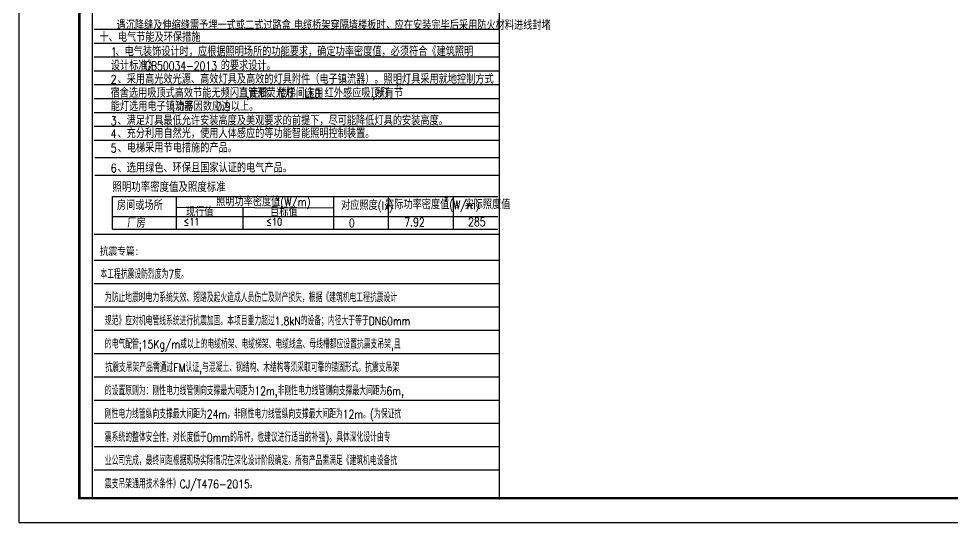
# Model space of a CAD drawing. Extents: x 12152 to 491505, y 111028 to 412681.
# Drawn here: x 12546 to 51008, y 329535 to 350294 of the extents above; entities that cross this region are included whole.
import ezdxf

# ---------------------------------------------------------------- set-up
doc = ezdxf.new("R2010")
doc.units = 0
doc.header["$LTSCALE"] = 1000
doc.header["$MEASUREMENT"] = 0
doc.linetypes.add('CONTINOUS', pattern=[0])
for name, color, linetype in [('LGT', 7, 'Continuous'), ('PL', 4, 'Continuous'), ('PUB_TITLE', 4, 'Continuous'), ('TEL_TEXT', 7, 'Continuous'), ('TEL_TITLE', 7, 'Continuous'), ('TS', 4, 'Continuous'), ('电气', 7, 'Continuous')]:
    doc.layers.add(name, color=color, linetype=linetype)
doc.styles.add('-黑体', font='simhei.ttf', dxfattribs={"width": 0.8})
doc.styles.add('_HZTXT', font='txt.shx', dxfattribs={"width": 0.8, "bigfont": 'hztxt.shx'})
doc.styles.add('HZTXT', font='SIMPLEX', dxfattribs={"width": 0.8, "height": 500, "bigfont": 'HZTXT'})
doc.styles.add('标准1', font='romans.shx', dxfattribs={"width": 0.7, "bigfont": 'GBHZFS.shx'})

msp = doc.modelspace()

# ---------------------------------------------------------------- linework, layer by layer
at = {"color": 0, "linetype": 'ByBlock'}
for p, q in [((15570.2, 370471.2), (15570.2, 330510.8)), ((32344.5, 370471.2), (32344.5, 330471.2)), ((15656.8, 347002.7), (32344.5, 347002.7)), ((15656.8, 346430.6), (32344.5, 346430.6)), ((15656.8, 345858.5), (32344.5, 345858.5)), ((15656.8, 345286.3), (32344.5, 345286.3))]:
    msp.add_line(p, q, dxfattribs=at)
at = {"linetype": 'ByBlock'}
for p, q in [((15656.8, 349863.3), (32344.5, 349863.3)), ((15656.8, 349291.1), (32344.5, 349291.1)), ((15656.8, 348719), (32344.5, 348719)), ((15656.8, 348146.9), (32344.5, 348146.9)), ((15656.8, 347574.8), (32344.5, 347574.8)), ((15656.8, 341409.3), (32344.5, 341409.3))]:
    msp.add_line(p, q, dxfattribs=at)
for p, q in [((16409.7, 341624), (16409.7, 342964)), ((27760.8, 342964), (27760.8, 341624)), ((30442.4, 342964), (30442.4, 341624)), ((16409.7, 342138.3), (32289.6, 342138.3)), ((16409.7, 341624), (32289.6, 341624))]:
    msp.add_line(p, q)
at = {"layer": 'LGT', "color": 8}
for p, q in [((15656.8, 340336.1), (32344.5, 340336.1)), ((15656.8, 338416.1), (32344.5, 338416.1)), ((15656.8, 337456.1), (32344.5, 337456.1)), ((15656.8, 336496.1), (32344.5, 336496.1)), ((15656.8, 335536.1), (32344.5, 335536.1)), ((15656.8, 334576.1), (32344.5, 334576.1)), ((15656.8, 333616.1), (32344.5, 333616.1)), ((15656.8, 332656.1), (32344.5, 332656.1)), ((15656.8, 331696.1), (32344.5, 331696.1))]:
    msp.add_line(p, q, dxfattribs=at)
at = {"layer": 'PL', "color": 0, "linetype": 'ByBlock'}
for p, q in [((15679.1, 344567.1), (32344.5, 344567.1)), ((15679.1, 343847.9), (32344.5, 343847.9)), ((16409.7, 342964), (32289.6, 342964)), ((19030.9, 342964), (19030.9, 341624)), ((25512.2, 342938.3), (25512.2, 341624)), ((19030.9, 342521.1), (25512.2, 342495.3)), ((21779.9, 342495.3), (21779.9, 341624))]:
    msp.add_line(p, q, dxfattribs=at)
at = {"layer": 'PUB_TITLE'}
msp.add_line((15656.8, 339376.1), (32344.5, 339376.1), dxfattribs=at)
at = {"layer": 'TEL_TITLE'}
msp.add_lwpolyline([(12545.9, 329534.9), (86845.9, 329534.9), (86845.9, 371534.9), (12545.9, 371534.9)], close=True, dxfattribs=at)
at = {"layer": 'TEL_TITLE', "const_width": 100}
msp.add_lwpolyline([(15045.9, 330534.9), (85845.9, 330534.9), (85845.9, 370534.9), (15045.9, 370534.9)], close=True, dxfattribs=at)

# ---------------------------------------------------------------- texts
at = {"layer": 'TEL_TEXT', "width": 0.8}
for s, height, style, p in [(' 遇沉降缝及伸缩缝需予埋一式或二式过路盒.电缆桥架穿隔墙楼板时，应在安装完毕后采用防火材料进线封堵', 350, '_HZTXT', (16327.3, 349838.4)), ('十、电气节能及环保措施', 350, '_HZTXT', (15875.1, 349345.8)), ('1', 350, '_HZTXT', (16344.2, 348753.6)), ('、电气装饰设计时，应根据照明场所的功能要求，确定功率密度值，必须符合《建筑照明', 350, '_HZTXT', (16530.9, 348753.6)), ('设计标准》', 350, '_HZTXT', (16341.8, 348175.1)), ('GB50034-2013', 350, '_HZTXT', (17741.8, 348175.1)), ('的要求设计。', 350, '_HZTXT', (20868.5, 348175.1)), ('2', 350, '_HZTXT', (16337.7, 347616.1)), ('、采用高光效光源、高效灯具及高效的灯具附件（电子镇流器）。照明灯具采用就地控制方式', 350, '_HZTXT', (16617.7, 347616.1)), ('宿舍选用吸顶式高效节能无频闪直管形荧光灯', 350, '_HZTXT', (16330.5, 347044.7)), ('走廊、楼梯间选用', 350, '_HZTXT', (22070.5, 347044.7)), ('LED', 350, '_HZTXT', (24310.5, 347044.7)), ('红外感应吸顶灯', 350, '_HZTXT', (25150.5, 347044.7)), ('所有节', 350, '_HZTXT', (27250.5, 347044.7)), (',', 350, '_HZTXT', (28097.7, 347616.1)), (',', 350, '_HZTXT', (21930.5, 347044.7)), (',', 350, '_HZTXT', (27110.5, 347044.7)), ('能灯选用电子镇流器', 350, '_HZTXT', (16337.7, 346493.6)), ('功率因数应达', 350, '_HZTXT', (18997.7, 346493.6)), ('0.9', 350, '_HZTXT', (20677.7, 346493.6)), ('以上。', 350, '_HZTXT', (21284.4, 346493.6)), ('3', 350, '_HZTXT', (16337.7, 345907.7)), ('、满足灯具最低允许安装高度及美观要求的前提下，尽可能降低灯具的安装高度。', 350, '_HZTXT', (16617.7, 345907.7)), (',', 350, '_HZTXT', (18857.7, 346493.6)), ('4', 350, '_HZTXT', (16337.7, 345377.6)), ('、充分利用自然光，使用人体感应的等功能智能照明控制装置。', 350, '_HZTXT', (16617.7, 345377.6)), ('5', 350, '_HZTXT', (16342.5, 344783.1)), ('、电梯采用节电措施的产品。', 350, '_HZTXT', (16622.5, 344783.1)), ('6', 350, '_HZTXT', (16342.5, 343959.4)), ('、选用绿色、环保且国家认证的电气产品。', 350, '_HZTXT', (16622.5, 343959.4)), ('照明功率密度值及照度标准', 360, '_HZTXT', (16407.3, 343157.4)), ('房间或场所', 350, '_HZTXT', (16593.7, 342415.3)), ('照明功率密度值(W/m)', 350, '_HZTXT', (20679.2, 342566.8)), ('2', 175, '_HZTXT', (23159.9, 342793.6)), ('对应照度(lx)', 350, '_HZTXT', (25826.1, 342415.3)), ('实际功率密度值(W/m)', 350, '_HZTXT', (27639, 342445)), ('2', 175, '_HZTXT', (30089.7, 342766.6)), ('实际照度值', 350, '_HZTXT', (30912.9, 342451.5)), ('现行值', 350, '_HZTXT', (19436.1, 342138)), ('目标值', 350, '_HZTXT', (22904.5, 342138)), ('厂房', 350, '_HZTXT', (17018.1, 341686)), ('≤', 300, 'HZTXT', (19342, 341771.8)), ('11', 300, 'HZTXT', (19582, 341771.8)), ('≤', 300, 'HZTXT', (22743.7, 341771.8)), ('10', 300, 'HZTXT', (22983.7, 341771.8)), ('0', 350, '_HZTXT', (26148.7, 341698.3)), ('7.92', 350, '_HZTXT', (28433.3, 341732.7)), ('285', 350, '_HZTXT', (31061, 341743))]:
    msp.add_text(s, height=height, dxfattribs=dict(at, style=style)).set_placement(p)
at = {"layer": 'TS', "linetype": 'CONTINOUS', "style": '-黑体', "width": 0.8}
msp.add_text('抗震专篇:', height=320, dxfattribs=at).set_placement((15891.5, 340557.9))
at = {"layer": '电气', "color": 7, "style": '标准1', "width": 0.8}
for s, p in [('本工程抗震设防烈度为7度。', (15912.9, 339577.2)), ('  为防止地震时电力系统失效、短路及起火造成人员伤亡及财产损失，根据《建筑机电工程抗震设计', (15712.4, 338617.2)), ('  规范》应对机电管线系统进行抗震加固。本项目重力超过1.8kN的设备；内径大于等于DN60mm', (15712.4, 337657.2)), ('  的电气配管;15Kg/m或以上的电缆桥架、电缆梯架、电缆线盒、母线槽都应设置抗震支吊架,且', (15712.4, 336697.2)), ('  抗震支吊架产品需通过FM认证,与混凝土、钢结构、木结构等须采取可靠的锚固形式。抗震支吊架', (15731.1, 335737.2)), ('  的设置原则为：刚性电力线管侧向支撑最大间距为12m,非刚性电力线管侧向支撑最大间距为6m,', (15712.4, 334777.2)), ('  刚性电力线管纵向支撑最大间距为24m，非刚性电力线管纵向支撑最大间距为12m。(为保证抗', (15711.6, 333817.2)), ('  震系统的整体安全性，对长度低于0mm的吊杆，也建议进行适当的补强)。具体深化设计由专', (15712.4, 332857.2)), ('  业公司完成，最终间距根据现场实际情况在深化设计阶段确定。所有产品需满足《建筑机电设备抗', (15712.4, 331897.2)), ('  震支吊架通用技术条件》CJ/T476-2015。', (15712.4, 330937.2))]:
    msp.add_text(s, height=350, dxfattribs=at).set_placement(p)

doc.saveas('drawing.dxf')
